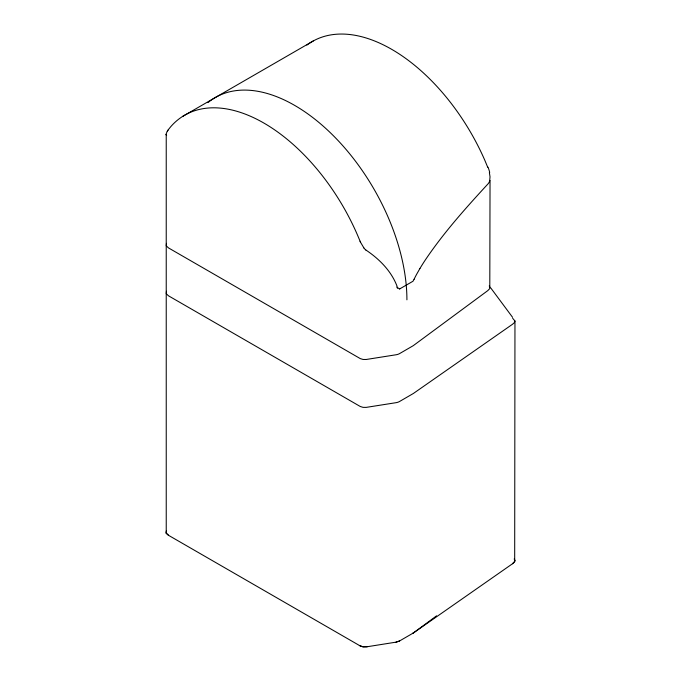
<?xml version="1.0" encoding="UTF-8"?>
<svg xmlns="http://www.w3.org/2000/svg" width="681" height="681" viewBox="0 0 681 681"><rect width="100%" height="100%" fill="white"/><g stroke="black" fill="none" stroke-linecap="round" stroke-linejoin="round"><path stroke-width="1.02" d="M512.674 318.291L514.964 320.998L514.683 561.646L512.529 563.74L413.358 632.972L399.398 641.059L396.231 642.123L366.736 646.805L363.024 646.831L360.266 645.971L168.556 535.334L166.241 533.223L166.232 134.906M166.445 243.347L166.241 245.841L168.556 247.952L360.266 358.598L363.024 359.449L366.148 359.491L395.967 354.784A8.163 4.716 0 0 0 399.611 353.575L412.865 345.905A8.206 4.741 0 0 0 413.529 345.471L487.783 290.625L489.792 288.548L490.039 180.567M514.964 320.998L514.419 322.564L512.529 324.258L413.393 393.465L399.594 401.467A8.163 4.716 0 0 1 395.976 402.692L366.148 407.391L363.024 407.349L360.266 406.489L168.556 295.852L166.241 293.741L166.445 291.238M514.487 559.331L514.862 561.255L512.529 563.74M489.673 180.712L490.031 176.856L489.367 172.506M414.082 279.278L413.009 281.202A1.498 0.953 -65.8 0 1 412.814 281.338L399.968 288.761M419.913 268.518L416.627 274.298A60.473 30.407 -65.7 0 0 414.082 279.278M167.168 131.288L166.045 134.336M167.875 130.233L170.812 126.606A158.724 91.637 60 0 1 174.498 122.767A158.758 91.663 60 0 1 358.478 237.371L360.079 241.185M436.572 615.828L413.529 632.853A8.206 4.741 0 0 1 412.865 633.279L413.393 632.955M399.773 288.872L399.824 288.846A3.507 2.239 -65.8 0 1 399.517 289.016L397.823 287.765M313.388 40.894L182.729 116.366M399.594 640.949L395.967 642.166M367.348 646.712L363.024 646.831L359.364 645.494M168.556 535.334L166.241 533.223L166.445 530.72L166.241 533.223M365.842 249.987C379.326 259.001 391.371 271.055 397.151 286.471M166.624 135.34L166.36 135.085A17.365 4.452 -35.4 0 1 165.985 134.37M489.23 285.901L490.039 287.399M363.867 247.893L360.641 242.436M490.814 288.029L512.58 317.337M514.164 558.948L514.964 560.48M487.732 167.288L484.787 160.222A158.758 91.663 60 0 0 306.893 45.091M207.986 102.584A158.767 91.663 60 0 1 332.558 134.889A158.767 91.663 60 0 1 406.915 299.836M365.825 250.029A17.059 12.633 82.8 0 1 363.841 247.935M360.564 242.496A39.507 25.001 76.8 0 1 359.994 241.244M167.398 131.212A37.574 11.415 -27.9 0 1 168.13 130.156M488.013 167.151A42.128 38.979 -84 0 1 489.716 172.395M489.716 180.729A7.517 5.916 89.5 0 1 488.6 183.172A8.189 6.342 -89.4 0 1 488.115 183.768C465.753 208.046 443.595 232.749 425.157 260.202A117.49 59.077 -65.7 0 0 419.913 268.518M397.491 288.259A23.826 14.573 -73 0 1 396.751 286.99"/></g></svg>
